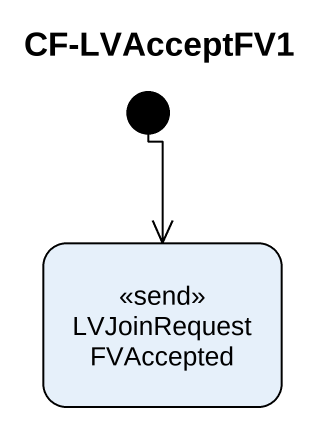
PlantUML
@startuml
title CF-LVAcceptFV1
hide empty description
state LVJoinRequestFVAccepted <<send>>
[*] --> LVJoinRequestFVAccepted
@enduml
